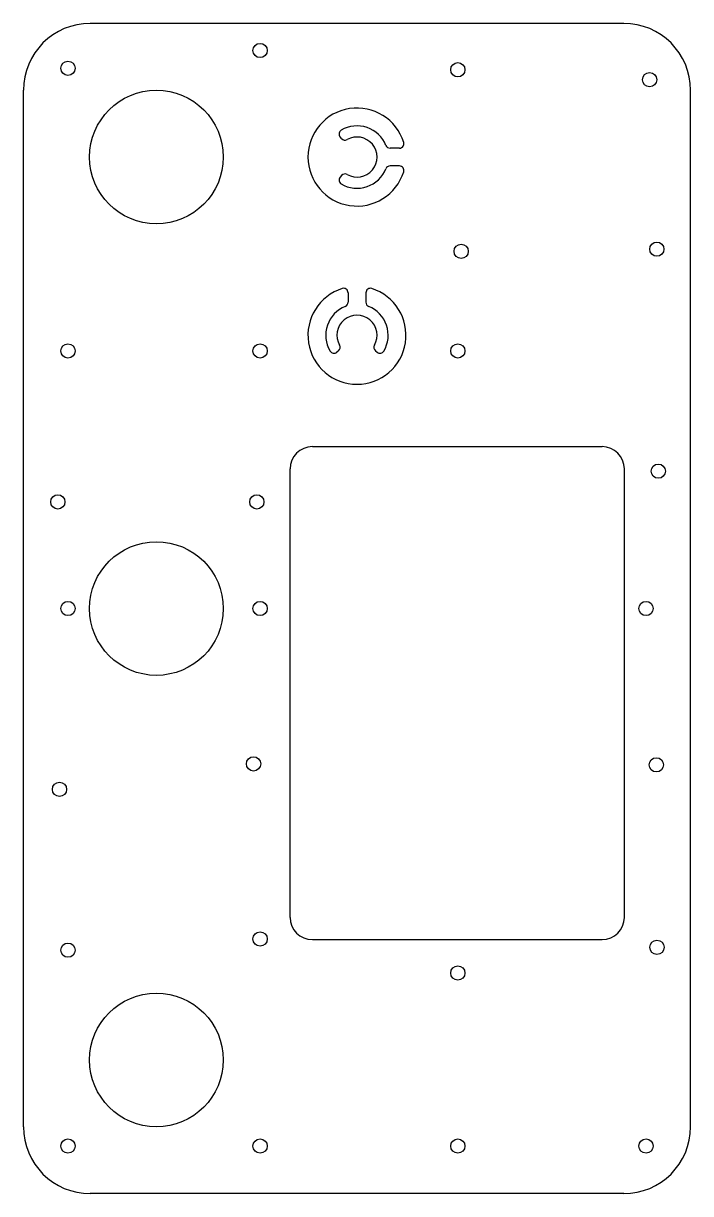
# Model space of a CAD drawing. Extents: x -18 to 132, y 42 to 305.
import ezdxf

# ---------------------------------------------------------------- set-up
doc = ezdxf.new("R2010")
doc.units = 0
doc.header["$MEASUREMENT"] = 0
doc.layers.add('VISIBLE', color=7, linetype='CONTINUOUS')

msp = doc.modelspace()

# ---------------------------------------------------------------- linework, layer by layer
at = {"layer": 'VISIBLE'}
for p, q in [((116.6, 304.65), (-3.11, 304.65)), ((-18.11, 57), (-18.11, 289.65)), ((131.6, 57), (131.6, 289.65)), ((53.27, 278.79), (52.94, 279.18)), ((66.28, 276.65), (64.16, 276.65)), ((66.28, 272.65), (64.16, 272.65)), ((53.27, 270.5), (52.94, 270.11)), ((54.74, 244.19), (54.74, 242.06)), ((58.74, 244.19), (58.74, 242.06)), ((52.6, 231.17), (52.21, 230.84)), ((60.89, 231.17), (61.28, 230.84)), ((46.74, 209.65), (111.74, 209.65)), ((41.74, 104), (41.74, 204.65)), ((116.74, 104), (116.74, 204.65)), ((46.74, 99), (111.74, 99)), ((116.6, 42), (-3.11, 42))]:
    msp.add_line(p, q, dxfattribs=at)
for centre, radius in [((35, 298.57), 1.6), ((-8.11, 294.58), 1.6), ((79.37, 294.24), 1.6), ((122.4, 292.01), 1.6), ((11.74, 274.65), 15), ((80.12, 253.49), 1.6), ((124.02, 253.97), 1.6), ((-8.11, 231.13), 1.6), ((35, 231.13), 1.6), ((79.37, 231.13), 1.6), ((124.35, 204.15), 1.6), ((-10.38, 197.25), 1.6), ((34.26, 197.25), 1.6), ((11.74, 173.32), 15), ((-8.11, 173.32), 1.6), ((35, 173.32), 1.6), ((121.6, 173.32), 1.6), ((33.53, 138.45), 1.6), ((123.91, 138.23), 1.6), ((-10.02, 132.73), 1.6), ((35, 99.15), 1.6), ((-8.11, 96.63), 1.6), ((124.06, 97.28), 1.6), ((79.37, 91.51), 1.6), ((11.74, 72), 15), ((-8.11, 52.67), 1.6), ((35, 52.67), 1.6), ((79.37, 52.67), 1.6), ((121.6, 52.67), 1.6)]:
    msp.add_circle(centre, radius, dxfattribs=at)
for centre, radius, start, end in [((-3.11, 289.65), 15, 90, 180), ((116.6, 289.65), 15, 0, 90), ((56.74, 274.65), 11, 17.4576, 342.5424), ((56.74, 274.65), 7, 22.0243, 120.4059), ((53.71, 279.82), 1, 120.4059, 220), ((54.03, 279.43), 1, 220, 299.5243), ((56.74, 274.65), 4.5, 240.4757, 119.5243), ((64.16, 277.65), 1, 202.0243, 270), ((66.28, 277.65), 1, 270, 17.4576), ((56.74, 274.65), 7, 239.5941, 337.9757), ((54.03, 269.86), 1, 60.4757, 140), ((64.16, 271.65), 1, 90, 157.9757), ((66.28, 271.65), 1, 342.5424, 90), ((53.71, 269.47), 1, 140, 239.5941), ((56.74, 234.65), 11, 107.4576, 72.5424), ((53.74, 244.19), 1, 0, 107.4576), ((59.74, 244.19), 1, 72.5424, 180), ((53.74, 242.06), 1, 292.0243, 0), ((59.74, 242.06), 1, 180, 247.9757), ((56.74, 234.65), 7, 112.0243, 210.4059), ((56.74, 234.65), 4.5, 330.4757, 209.5243), ((56.74, 234.65), 7, 329.5941, 67.9757), ((51.96, 231.94), 1, 310, 29.5243), ((61.53, 231.94), 1, 150.4757, 230), ((51.57, 231.61), 1, 210.4059, 310), ((61.92, 231.61), 1, 230, 329.5941), ((46.74, 204.65), 5, 90, 180), ((111.74, 204.65), 5, 0, 90), ((46.74, 104), 5, 180, 270), ((111.74, 104), 5, 270, 0), ((-3.11, 57), 15, 180, 270), ((116.6, 57), 15, 270, 0)]:
    msp.add_arc(centre, radius, start, end, dxfattribs=at)

doc.saveas('drawing.dxf')
